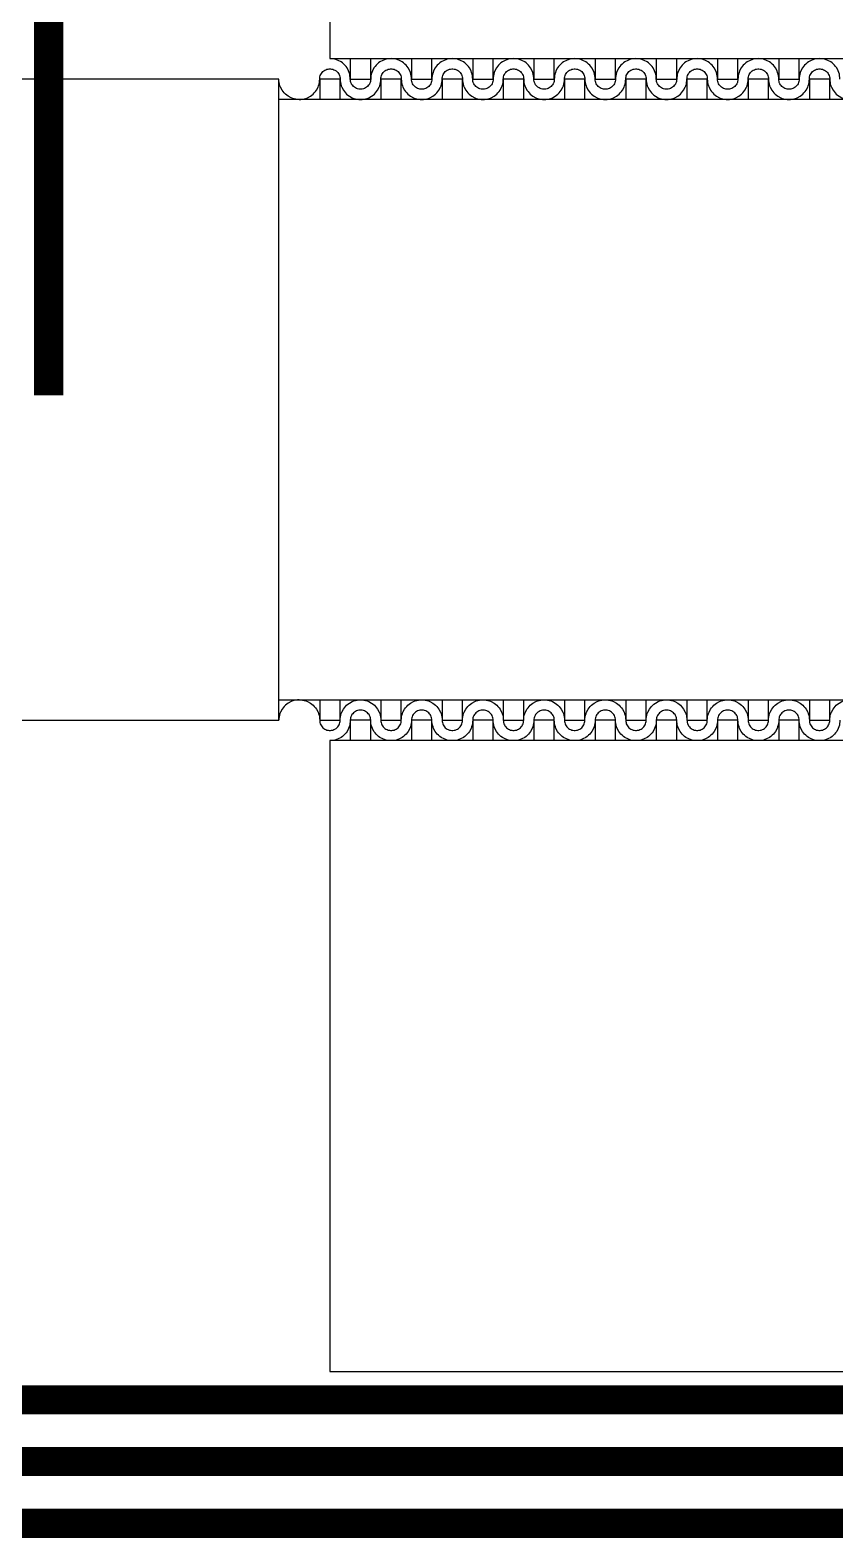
# Model space of a CAD drawing. Extents: x 190.8 to 267.1, y 124 to 174.8.
# Drawn here: x 236.39 to 239.15, y 158.68 to 163.85 of the extents above; entities that cross this region are included whole.
import ezdxf

# ---------------------------------------------------------------- set-up
doc = ezdxf.new("R2010")
doc.units = 0
doc.header["$MEASUREMENT"] = 0

msp = doc.modelspace()

# ---------------------------------------------------------------- linework, layer by layer
at = {"const_width": 0.1}
for points in [[(236.4546, 162.5957), (236.4546, 166.4425), (253.7862, 166.4425), (255.128, 163.4681), (261.3396, 163.4681), (261.9746, 163.1202), (261.9746, 162.0957)], [(233.6656, 161.3901), (233.7656, 161.3901), (233.9333, 161.2224), (233.9333, 160.6849), (235.4625, 159.1489), (253.3377, 159.1489), (255.2747, 161.8957), (256.8946, 161.8957)], [(232.3371, 160.4457), (233.5546, 160.4457), (235.0492, 158.9371), (254.2139, 158.9371), (254.9533, 160.9281), (261.3396, 160.9281), (261.9746, 160.365), (261.9746, 159.3557)], [(233.4898, 159.2957), (233.5898, 159.2957), (234.1919, 158.7252), (254.5836, 158.7252), (255.3123, 160.6931), (258.7996, 160.6931), (259.4495, 159.8504), (259.4495, 159.3557)]]:
    msp.add_lwpolyline(points, dxfattribs=at)
for points in [[(237.4196, 161.4106), (237.4196, 159.2456), (252.4196, 159.2456), (253.8409, 160.6479), (253.8409, 164.5133), (252.4196, 165.9156), (237.4196, 165.9156), (237.4196, 163.7506), (240.1846, 163.7506), (240.1846, 161.4106)], [(235.7446, 161.4806), (237.2446, 161.4806), (237.2446, 163.6806), (235.7446, 163.6806)]]:
    msp.add_lwpolyline(points, close=True)
for points in [[(237.4896, 163.6806), (237.4894, 163.6863), (237.4886, 163.6921), (237.4876, 163.6978), (237.4859, 163.7033), (237.4839, 163.7088), (237.4784, 163.7188), (237.4749, 163.7236), (237.4711, 163.7281), (237.4671, 163.7321), (237.4626, 163.7358), (237.4579, 163.7393), (237.4479, 163.7448), (237.4424, 163.7468), (237.4369, 163.7486), (237.4311, 163.7496), (237.4254, 163.7503), (237.4196, 163.7506)], [(237.4896, 163.7506), (237.4896, 163.6806), (237.5596, 163.6806), (237.5596, 163.7506)], [(237.6296, 163.7506), (237.6239, 163.7503), (237.6181, 163.7496), (237.6124, 163.7486), (237.6069, 163.7468), (237.6014, 163.7448), (237.5914, 163.7393), (237.5866, 163.7358), (237.5821, 163.7321), (237.5781, 163.7281), (237.5744, 163.7236), (237.5709, 163.7188), (237.5654, 163.7088), (237.5634, 163.7033), (237.5616, 163.6978), (237.5606, 163.6921), (237.5599, 163.6863), (237.5596, 163.6806)], [(237.6996, 163.6806), (237.6994, 163.6863), (237.6986, 163.6921), (237.6976, 163.6978), (237.6959, 163.7033), (237.6939, 163.7088), (237.6884, 163.7188), (237.6849, 163.7236), (237.6811, 163.7281), (237.6771, 163.7321), (237.6726, 163.7358), (237.6679, 163.7393), (237.6579, 163.7448), (237.6524, 163.7468), (237.6469, 163.7486), (237.6411, 163.7496), (237.6354, 163.7503), (237.6296, 163.7506)], [(237.6996, 163.7506), (237.6996, 163.6806), (237.7696, 163.6806), (237.7696, 163.7506)], [(237.8396, 163.7506), (237.8339, 163.7503), (237.8281, 163.7496), (237.8224, 163.7486), (237.8169, 163.7468), (237.8114, 163.7448), (237.8014, 163.7393), (237.7966, 163.7358), (237.7921, 163.7321), (237.7881, 163.7281), (237.7844, 163.7236), (237.7809, 163.7188), (237.7754, 163.7088), (237.7734, 163.7033), (237.7716, 163.6978), (237.7706, 163.6921), (237.7699, 163.6863), (237.7696, 163.6806)], [(237.9096, 163.6806), (237.9094, 163.6863), (237.9086, 163.6921), (237.9076, 163.6978), (237.9059, 163.7033), (237.9039, 163.7088), (237.8984, 163.7188), (237.8949, 163.7236), (237.8911, 163.7281), (237.8871, 163.7321), (237.8826, 163.7358), (237.8779, 163.7393), (237.8679, 163.7448), (237.8624, 163.7468), (237.8569, 163.7486), (237.8511, 163.7496), (237.8454, 163.7503), (237.8396, 163.7506)], [(237.9096, 163.7506), (237.9096, 163.6806), (237.9796, 163.6806), (237.9796, 163.7506)], [(238.0496, 163.7506), (238.0439, 163.7503), (238.0381, 163.7496), (238.0324, 163.7486), (238.0269, 163.7468), (238.0214, 163.7448), (238.0114, 163.7393), (238.0066, 163.7358), (238.0021, 163.7321), (237.9981, 163.7281), (237.9944, 163.7236), (237.9909, 163.7188), (237.9854, 163.7088), (237.9834, 163.7033), (237.9816, 163.6978), (237.9806, 163.6921), (237.9799, 163.6863), (237.9796, 163.6806)], [(238.1196, 163.6806), (238.1194, 163.6863), (238.1186, 163.6921), (238.1176, 163.6978), (238.1159, 163.7033), (238.1139, 163.7088), (238.1084, 163.7188), (238.1049, 163.7236), (238.1011, 163.7281), (238.0971, 163.7321), (238.0926, 163.7358), (238.0879, 163.7393), (238.0779, 163.7448), (238.0724, 163.7468), (238.0669, 163.7486), (238.0611, 163.7496), (238.0554, 163.7503), (238.0496, 163.7506)], [(238.1196, 163.7506), (238.1196, 163.6806), (238.1896, 163.6806), (238.1896, 163.7506)], [(238.2596, 163.7506), (238.2539, 163.7503), (238.2481, 163.7496), (238.2424, 163.7486), (238.2369, 163.7468), (238.2314, 163.7448), (238.2214, 163.7393), (238.2166, 163.7358), (238.2121, 163.7321), (238.2081, 163.7281), (238.2044, 163.7236), (238.2009, 163.7188), (238.1954, 163.7088), (238.1934, 163.7033), (238.1916, 163.6978), (238.1906, 163.6921), (238.1899, 163.6863), (238.1896, 163.6806)], [(238.3296, 163.6806), (238.3294, 163.6863), (238.3286, 163.6921), (238.3276, 163.6978), (238.3259, 163.7033), (238.3239, 163.7088), (238.3184, 163.7188), (238.3149, 163.7236), (238.3111, 163.7281), (238.3071, 163.7321), (238.3026, 163.7358), (238.2979, 163.7393), (238.2879, 163.7448), (238.2824, 163.7468), (238.2769, 163.7486), (238.2711, 163.7496), (238.2654, 163.7503), (238.2596, 163.7506)], [(238.3296, 163.7506), (238.3296, 163.6806), (238.3996, 163.6806), (238.3996, 163.7506)], [(238.4696, 163.7506), (238.4639, 163.7503), (238.4581, 163.7496), (238.4524, 163.7486), (238.4469, 163.7468), (238.4414, 163.7448), (238.4314, 163.7393), (238.4266, 163.7358), (238.4221, 163.7321), (238.4181, 163.7281), (238.4144, 163.7236), (238.4109, 163.7188), (238.4054, 163.7088), (238.4034, 163.7033), (238.4016, 163.6978), (238.4006, 163.6921), (238.3999, 163.6863), (238.3996, 163.6806)], [(238.5396, 163.6806), (238.5394, 163.6863), (238.5386, 163.6921), (238.5376, 163.6978), (238.5359, 163.7033), (238.5339, 163.7088), (238.5284, 163.7188), (238.5249, 163.7236), (238.5211, 163.7281), (238.5171, 163.7321), (238.5126, 163.7358), (238.5079, 163.7393), (238.4979, 163.7448), (238.4924, 163.7468), (238.4869, 163.7486), (238.4811, 163.7496), (238.4754, 163.7503), (238.4696, 163.7506)], [(238.5396, 163.7506), (238.5396, 163.6806), (238.6096, 163.6806), (238.6096, 163.7506)], [(238.6796, 163.7506), (238.6739, 163.7503), (238.6681, 163.7496), (238.6624, 163.7486), (238.6569, 163.7468), (238.6514, 163.7448), (238.6414, 163.7393), (238.6366, 163.7358), (238.6321, 163.7321), (238.6281, 163.7281), (238.6244, 163.7236), (238.6209, 163.7188), (238.6154, 163.7088), (238.6134, 163.7033), (238.6116, 163.6978), (238.6106, 163.6921), (238.6099, 163.6863), (238.6096, 163.6806)], [(238.7496, 163.6806), (238.7494, 163.6863), (238.7486, 163.6921), (238.7476, 163.6978), (238.7459, 163.7033), (238.7439, 163.7088), (238.7384, 163.7188), (238.7349, 163.7236), (238.7311, 163.7281), (238.7271, 163.7321), (238.7226, 163.7358), (238.7179, 163.7393), (238.7079, 163.7448), (238.7024, 163.7468), (238.6969, 163.7486), (238.6911, 163.7496), (238.6854, 163.7503), (238.6796, 163.7506)], [(238.7496, 163.7506), (238.7496, 163.6806), (238.8196, 163.6806), (238.8196, 163.7506)], [(238.8896, 163.7506), (238.8839, 163.7503), (238.8781, 163.7496), (238.8724, 163.7486), (238.8669, 163.7468), (238.8614, 163.7448), (238.8514, 163.7393), (238.8466, 163.7358), (238.8421, 163.7321), (238.8381, 163.7281), (238.8344, 163.7236), (238.8309, 163.7188), (238.8254, 163.7088), (238.8234, 163.7033), (238.8216, 163.6978), (238.8206, 163.6921), (238.8199, 163.6863), (238.8196, 163.6806)], [(238.9596, 163.6806), (238.9594, 163.6863), (238.9586, 163.6921), (238.9576, 163.6978), (238.9559, 163.7033), (238.9539, 163.7088), (238.9484, 163.7188), (238.9449, 163.7236), (238.9411, 163.7281), (238.9371, 163.7321), (238.9326, 163.7358), (238.9279, 163.7393), (238.9179, 163.7448), (238.9124, 163.7468), (238.9069, 163.7486), (238.9011, 163.7496), (238.8954, 163.7503), (238.8896, 163.7506)], [(238.9596, 163.7506), (238.9596, 163.6806), (239.0296, 163.6806), (239.0296, 163.7506)], [(239.0996, 163.7506), (239.0939, 163.7503), (239.0881, 163.7496), (239.0824, 163.7486), (239.0769, 163.7468), (239.0714, 163.7448), (239.0614, 163.7393), (239.0566, 163.7358), (239.0521, 163.7321), (239.0481, 163.7281), (239.0444, 163.7236), (239.0409, 163.7188), (239.0354, 163.7088), (239.0334, 163.7033), (239.0316, 163.6978), (239.0306, 163.6921), (239.0299, 163.6863), (239.0296, 163.6806)], [(239.1696, 163.6806), (239.1694, 163.6863), (239.1686, 163.6921), (239.1676, 163.6978), (239.1659, 163.7033), (239.1639, 163.7088), (239.1584, 163.7188), (239.1549, 163.7236), (239.1511, 163.7281), (239.1471, 163.7321), (239.1426, 163.7358), (239.1379, 163.7393), (239.1279, 163.7448), (239.1224, 163.7468), (239.1169, 163.7486), (239.1111, 163.7496), (239.1054, 163.7503), (239.0996, 163.7506)], [(237.3146, 163.6106), (237.3089, 163.6108), (237.3031, 163.6116), (237.2974, 163.6126), (237.2919, 163.6143), (237.2864, 163.6163), (237.2764, 163.6218), (237.2716, 163.6253), (237.2671, 163.6291), (237.2631, 163.6331), (237.2594, 163.6376), (237.2559, 163.6423), (237.2504, 163.6523), (237.2484, 163.6578), (237.2466, 163.6633), (237.2456, 163.6691), (237.2449, 163.6748), (237.2446, 163.6806)], [(237.3146, 163.6106), (237.3204, 163.6108), (237.3261, 163.6116), (237.3319, 163.6126), (237.3374, 163.6143), (237.3429, 163.6163), (237.3529, 163.6218), (237.3576, 163.6253), (237.3621, 163.6291), (237.3661, 163.6331), (237.3699, 163.6376), (237.3734, 163.6423), (237.3789, 163.6523), (237.3809, 163.6578), (237.3826, 163.6633), (237.3836, 163.6691), (237.3844, 163.6748), (237.3846, 163.6806)], [(237.3846, 163.6806), (237.3849, 163.6846), (237.3856, 163.6886), (237.3866, 163.6926), (237.3884, 163.6963), (237.3904, 163.6998), (237.3929, 163.7031), (237.3956, 163.7061), (237.3986, 163.7086), (237.4021, 163.7108), (237.4059, 163.7128), (237.4096, 163.7141), (237.4136, 163.7151), (237.4176, 163.7156), (237.4216, 163.7156), (237.4256, 163.7151), (237.4296, 163.7141), (237.4336, 163.7128), (237.4371, 163.7108), (237.4406, 163.7086), (237.4436, 163.7061), (237.4464, 163.7031), (237.4489, 163.6998), (237.4509, 163.6963), (237.4526, 163.6926), (237.4536, 163.6886), (237.4544, 163.6846), (237.4546, 163.6806)], [(237.4546, 163.6106), (237.4546, 163.6806), (237.3846, 163.6806), (237.3846, 163.6106)], [(237.4546, 163.6806), (237.4549, 163.6748), (237.4556, 163.6691), (237.4566, 163.6633), (237.4584, 163.6578), (237.4604, 163.6523), (237.4659, 163.6423), (237.4694, 163.6376), (237.4731, 163.6331), (237.4771, 163.6291), (237.4816, 163.6253), (237.4864, 163.6218), (237.4964, 163.6163), (237.5019, 163.6143), (237.5074, 163.6126), (237.5131, 163.6116), (237.5189, 163.6108), (237.5246, 163.6106)], [(237.5596, 163.6806), (237.5594, 163.6766), (237.5586, 163.6726), (237.5576, 163.6686), (237.5559, 163.6648), (237.5539, 163.6613), (237.5514, 163.6581), (237.5486, 163.6551), (237.5456, 163.6526), (237.5421, 163.6503), (237.5384, 163.6483), (237.5346, 163.6471), (237.5306, 163.6461), (237.5266, 163.6456), (237.5226, 163.6456), (237.5186, 163.6461), (237.5146, 163.6471), (237.5106, 163.6483), (237.5071, 163.6503), (237.5036, 163.6526), (237.5006, 163.6551), (237.4979, 163.6581), (237.4954, 163.6613), (237.4934, 163.6648), (237.4916, 163.6686), (237.4906, 163.6726), (237.4899, 163.6766), (237.4896, 163.6806)], [(237.5246, 163.6106), (237.5304, 163.6108), (237.5361, 163.6116), (237.5419, 163.6126), (237.5474, 163.6143), (237.5529, 163.6163), (237.5629, 163.6218), (237.5676, 163.6253), (237.5721, 163.6291), (237.5761, 163.6331), (237.5799, 163.6376), (237.5834, 163.6423), (237.5889, 163.6523), (237.5909, 163.6578), (237.5926, 163.6633), (237.5936, 163.6691), (237.5944, 163.6748), (237.5946, 163.6806)], [(237.5946, 163.6806), (237.5949, 163.6846), (237.5956, 163.6886), (237.5966, 163.6926), (237.5984, 163.6963), (237.6004, 163.6998), (237.6029, 163.7031), (237.6056, 163.7061), (237.6086, 163.7086), (237.6121, 163.7108), (237.6159, 163.7128), (237.6196, 163.7141), (237.6236, 163.7151), (237.6276, 163.7156), (237.6316, 163.7156), (237.6356, 163.7151), (237.6396, 163.7141), (237.6436, 163.7128), (237.6471, 163.7108), (237.6506, 163.7086), (237.6536, 163.7061), (237.6564, 163.7031), (237.6589, 163.6998), (237.6609, 163.6963), (237.6626, 163.6926), (237.6636, 163.6886), (237.6644, 163.6846), (237.6646, 163.6806)], [(237.6646, 163.6106), (237.6646, 163.6806), (237.5946, 163.6806), (237.5946, 163.6106)], [(237.6646, 163.6806), (237.6649, 163.6748), (237.6656, 163.6691), (237.6666, 163.6633), (237.6684, 163.6578), (237.6704, 163.6523), (237.6759, 163.6423), (237.6794, 163.6376), (237.6831, 163.6331), (237.6871, 163.6291), (237.6916, 163.6253), (237.6964, 163.6218), (237.7064, 163.6163), (237.7119, 163.6143), (237.7174, 163.6126), (237.7231, 163.6116), (237.7289, 163.6108), (237.7346, 163.6106)], [(237.7696, 163.6806), (237.7694, 163.6766), (237.7686, 163.6726), (237.7676, 163.6686), (237.7659, 163.6648), (237.7639, 163.6613), (237.7614, 163.6581), (237.7586, 163.6551), (237.7556, 163.6526), (237.7521, 163.6503), (237.7484, 163.6483), (237.7446, 163.6471), (237.7406, 163.6461), (237.7366, 163.6456), (237.7326, 163.6456), (237.7286, 163.6461), (237.7246, 163.6471), (237.7206, 163.6483), (237.7171, 163.6503), (237.7136, 163.6526), (237.7106, 163.6551), (237.7079, 163.6581), (237.7054, 163.6613), (237.7034, 163.6648), (237.7016, 163.6686), (237.7006, 163.6726), (237.6999, 163.6766), (237.6996, 163.6806)], [(237.7346, 163.6106), (237.7404, 163.6108), (237.7461, 163.6116), (237.7519, 163.6126), (237.7574, 163.6143), (237.7629, 163.6163), (237.7729, 163.6218), (237.7776, 163.6253), (237.7821, 163.6291), (237.7861, 163.6331), (237.7899, 163.6376), (237.7934, 163.6423), (237.7989, 163.6523), (237.8009, 163.6578), (237.8026, 163.6633), (237.8036, 163.6691), (237.8044, 163.6748), (237.8046, 163.6806)], [(237.8046, 163.6806), (237.8049, 163.6846), (237.8056, 163.6886), (237.8066, 163.6926), (237.8084, 163.6963), (237.8104, 163.6998), (237.8129, 163.7031), (237.8156, 163.7061), (237.8186, 163.7086), (237.8221, 163.7108), (237.8259, 163.7128), (237.8296, 163.7141), (237.8336, 163.7151), (237.8376, 163.7156), (237.8416, 163.7156), (237.8456, 163.7151), (237.8496, 163.7141), (237.8536, 163.7128), (237.8571, 163.7108), (237.8606, 163.7086), (237.8636, 163.7061), (237.8664, 163.7031), (237.8689, 163.6998), (237.8709, 163.6963), (237.8726, 163.6926), (237.8736, 163.6886), (237.8744, 163.6846), (237.8746, 163.6806)], [(237.8746, 163.6106), (237.8746, 163.6806), (237.8046, 163.6806), (237.8046, 163.6106)], [(237.8746, 163.6806), (237.8749, 163.6748), (237.8756, 163.6691), (237.8766, 163.6633), (237.8784, 163.6578), (237.8804, 163.6523), (237.8859, 163.6423), (237.8894, 163.6376), (237.8931, 163.6331), (237.8971, 163.6291), (237.9016, 163.6253), (237.9064, 163.6218), (237.9164, 163.6163), (237.9219, 163.6143), (237.9274, 163.6126), (237.9331, 163.6116), (237.9389, 163.6108), (237.9446, 163.6106)], [(237.9796, 163.6806), (237.9794, 163.6766), (237.9786, 163.6726), (237.9776, 163.6686), (237.9759, 163.6648), (237.9739, 163.6613), (237.9714, 163.6581), (237.9686, 163.6551), (237.9656, 163.6526), (237.9621, 163.6503), (237.9584, 163.6483), (237.9546, 163.6471), (237.9506, 163.6461), (237.9466, 163.6456), (237.9426, 163.6456), (237.9386, 163.6461), (237.9346, 163.6471), (237.9306, 163.6483), (237.9271, 163.6503), (237.9236, 163.6526), (237.9206, 163.6551), (237.9179, 163.6581), (237.9154, 163.6613), (237.9134, 163.6648), (237.9116, 163.6686), (237.9106, 163.6726), (237.9099, 163.6766), (237.9096, 163.6806)], [(237.9446, 163.6106), (237.9504, 163.6108), (237.9561, 163.6116), (237.9619, 163.6126), (237.9674, 163.6143), (237.9729, 163.6163), (237.9829, 163.6218), (237.9876, 163.6253), (237.9921, 163.6291), (237.9961, 163.6331), (237.9999, 163.6376), (238.0034, 163.6423), (238.0089, 163.6523), (238.0109, 163.6578), (238.0126, 163.6633), (238.0136, 163.6691), (238.0144, 163.6748), (238.0146, 163.6806)], [(238.0146, 163.6806), (238.0149, 163.6846), (238.0156, 163.6886), (238.0166, 163.6926), (238.0184, 163.6963), (238.0204, 163.6998), (238.0229, 163.7031), (238.0256, 163.7061), (238.0286, 163.7086), (238.0321, 163.7108), (238.0359, 163.7128), (238.0396, 163.7141), (238.0436, 163.7151), (238.0476, 163.7156), (238.0516, 163.7156), (238.0556, 163.7151), (238.0596, 163.7141), (238.0636, 163.7128), (238.0671, 163.7108), (238.0706, 163.7086), (238.0736, 163.7061), (238.0764, 163.7031), (238.0789, 163.6998), (238.0809, 163.6963), (238.0826, 163.6926), (238.0836, 163.6886), (238.0844, 163.6846), (238.0846, 163.6806)], [(238.0846, 163.6106), (238.0846, 163.6806), (238.0146, 163.6806), (238.0146, 163.6106)], [(238.0846, 163.6806), (238.0849, 163.6748), (238.0856, 163.6691), (238.0866, 163.6633), (238.0884, 163.6578), (238.0904, 163.6523), (238.0959, 163.6423), (238.0994, 163.6376), (238.1031, 163.6331), (238.1071, 163.6291), (238.1116, 163.6253), (238.1164, 163.6218), (238.1264, 163.6163), (238.1319, 163.6143), (238.1374, 163.6126), (238.1431, 163.6116), (238.1489, 163.6108), (238.1546, 163.6106)], [(238.1896, 163.6806), (238.1894, 163.6766), (238.1886, 163.6726), (238.1876, 163.6686), (238.1859, 163.6648), (238.1839, 163.6613), (238.1814, 163.6581), (238.1786, 163.6551), (238.1756, 163.6526), (238.1721, 163.6503), (238.1684, 163.6483), (238.1646, 163.6471), (238.1606, 163.6461), (238.1566, 163.6456), (238.1526, 163.6456), (238.1486, 163.6461), (238.1446, 163.6471), (238.1406, 163.6483), (238.1371, 163.6503), (238.1336, 163.6526), (238.1306, 163.6551), (238.1279, 163.6581), (238.1254, 163.6613), (238.1234, 163.6648), (238.1216, 163.6686), (238.1206, 163.6726), (238.1199, 163.6766), (238.1196, 163.6806)], [(238.1546, 163.6106), (238.1604, 163.6108), (238.1661, 163.6116), (238.1719, 163.6126), (238.1774, 163.6143), (238.1829, 163.6163), (238.1929, 163.6218), (238.1976, 163.6253), (238.2021, 163.6291), (238.2061, 163.6331), (238.2099, 163.6376), (238.2134, 163.6423), (238.2189, 163.6523), (238.2209, 163.6578), (238.2226, 163.6633), (238.2236, 163.6691), (238.2244, 163.6748), (238.2246, 163.6806)], [(238.2246, 163.6806), (238.2249, 163.6846), (238.2256, 163.6886), (238.2266, 163.6926), (238.2284, 163.6963), (238.2304, 163.6998), (238.2329, 163.7031), (238.2356, 163.7061), (238.2386, 163.7086), (238.2421, 163.7108), (238.2459, 163.7128), (238.2496, 163.7141), (238.2536, 163.7151), (238.2576, 163.7156), (238.2616, 163.7156), (238.2656, 163.7151), (238.2696, 163.7141), (238.2736, 163.7128), (238.2771, 163.7108), (238.2806, 163.7086), (238.2836, 163.7061), (238.2864, 163.7031), (238.2889, 163.6998), (238.2909, 163.6963), (238.2926, 163.6926), (238.2936, 163.6886), (238.2944, 163.6846), (238.2946, 163.6806)], [(238.2946, 163.6106), (238.2946, 163.6806), (238.2246, 163.6806), (238.2246, 163.6106)], [(238.2946, 163.6806), (238.2949, 163.6748), (238.2956, 163.6691), (238.2966, 163.6633), (238.2984, 163.6578), (238.3004, 163.6523), (238.3059, 163.6423), (238.3094, 163.6376), (238.3131, 163.6331), (238.3171, 163.6291), (238.3216, 163.6253), (238.3264, 163.6218), (238.3364, 163.6163), (238.3419, 163.6143), (238.3474, 163.6126), (238.3531, 163.6116), (238.3589, 163.6108), (238.3646, 163.6106)], [(238.3996, 163.6806), (238.3994, 163.6766), (238.3986, 163.6726), (238.3976, 163.6686), (238.3959, 163.6648), (238.3939, 163.6613), (238.3914, 163.6581), (238.3886, 163.6551), (238.3856, 163.6526), (238.3821, 163.6503), (238.3784, 163.6483), (238.3746, 163.6471), (238.3706, 163.6461), (238.3666, 163.6456), (238.3626, 163.6456), (238.3586, 163.6461), (238.3546, 163.6471), (238.3506, 163.6483), (238.3471, 163.6503), (238.3436, 163.6526), (238.3406, 163.6551), (238.3379, 163.6581), (238.3354, 163.6613), (238.3334, 163.6648), (238.3316, 163.6686), (238.3306, 163.6726), (238.3299, 163.6766), (238.3296, 163.6806)], [(238.3646, 163.6106), (238.3704, 163.6108), (238.3761, 163.6116), (238.3819, 163.6126), (238.3874, 163.6143), (238.3929, 163.6163), (238.4029, 163.6218), (238.4076, 163.6253), (238.4121, 163.6291), (238.4161, 163.6331), (238.4199, 163.6376), (238.4234, 163.6423), (238.4289, 163.6523), (238.4309, 163.6578), (238.4326, 163.6633), (238.4336, 163.6691), (238.4344, 163.6748), (238.4346, 163.6806)], [(238.4346, 163.6806), (238.4349, 163.6846), (238.4356, 163.6886), (238.4366, 163.6926), (238.4384, 163.6963), (238.4404, 163.6998), (238.4429, 163.7031), (238.4456, 163.7061), (238.4486, 163.7086), (238.4521, 163.7108), (238.4559, 163.7128), (238.4596, 163.7141), (238.4636, 163.7151), (238.4676, 163.7156), (238.4716, 163.7156), (238.4756, 163.7151), (238.4796, 163.7141), (238.4836, 163.7128), (238.4871, 163.7108), (238.4906, 163.7086), (238.4936, 163.7061), (238.4964, 163.7031), (238.4989, 163.6998), (238.5009, 163.6963), (238.5026, 163.6926), (238.5036, 163.6886), (238.5044, 163.6846), (238.5046, 163.6806)], [(238.5046, 163.6106), (238.5046, 163.6806), (238.4346, 163.6806), (238.4346, 163.6106)], [(238.5046, 163.6806), (238.5049, 163.6748), (238.5056, 163.6691), (238.5066, 163.6633), (238.5084, 163.6578), (238.5104, 163.6523), (238.5159, 163.6423), (238.5194, 163.6376), (238.5231, 163.6331), (238.5271, 163.6291), (238.5316, 163.6253), (238.5364, 163.6218), (238.5464, 163.6163), (238.5519, 163.6143), (238.5574, 163.6126), (238.5631, 163.6116), (238.5689, 163.6108), (238.5746, 163.6106)], [(238.6096, 163.6806), (238.6094, 163.6766), (238.6086, 163.6726), (238.6076, 163.6686), (238.6059, 163.6648), (238.6039, 163.6613), (238.6014, 163.6581), (238.5986, 163.6551), (238.5956, 163.6526), (238.5921, 163.6503), (238.5884, 163.6483), (238.5846, 163.6471), (238.5806, 163.6461), (238.5766, 163.6456), (238.5726, 163.6456), (238.5686, 163.6461), (238.5646, 163.6471), (238.5606, 163.6483), (238.5571, 163.6503), (238.5536, 163.6526), (238.5506, 163.6551), (238.5479, 163.6581), (238.5454, 163.6613), (238.5434, 163.6648), (238.5416, 163.6686), (238.5406, 163.6726), (238.5399, 163.6766), (238.5396, 163.6806)], [(238.5746, 163.6106), (238.5804, 163.6108), (238.5861, 163.6116), (238.5919, 163.6126), (238.5974, 163.6143), (238.6029, 163.6163), (238.6129, 163.6218), (238.6176, 163.6253), (238.6221, 163.6291), (238.6261, 163.6331), (238.6299, 163.6376), (238.6334, 163.6423), (238.6389, 163.6523), (238.6409, 163.6578), (238.6426, 163.6633), (238.6436, 163.6691), (238.6444, 163.6748), (238.6446, 163.6806)], [(238.6446, 163.6806), (238.6449, 163.6846), (238.6456, 163.6886), (238.6466, 163.6926), (238.6484, 163.6963), (238.6504, 163.6998), (238.6529, 163.7031), (238.6556, 163.7061), (238.6586, 163.7086), (238.6621, 163.7108), (238.6659, 163.7128), (238.6696, 163.7141), (238.6736, 163.7151), (238.6776, 163.7156), (238.6816, 163.7156), (238.6856, 163.7151), (238.6896, 163.7141), (238.6936, 163.7128), (238.6971, 163.7108), (238.7006, 163.7086), (238.7036, 163.7061), (238.7064, 163.7031), (238.7089, 163.6998), (238.7109, 163.6963), (238.7126, 163.6926), (238.7136, 163.6886), (238.7144, 163.6846), (238.7146, 163.6806)], [(238.7146, 163.6106), (238.7146, 163.6806), (238.6446, 163.6806), (238.6446, 163.6106)], [(238.7146, 163.6806), (238.7149, 163.6748), (238.7156, 163.6691), (238.7166, 163.6633), (238.7184, 163.6578), (238.7204, 163.6523), (238.7259, 163.6423), (238.7294, 163.6376), (238.7331, 163.6331), (238.7371, 163.6291), (238.7416, 163.6253), (238.7464, 163.6218), (238.7564, 163.6163), (238.7619, 163.6143), (238.7674, 163.6126), (238.7731, 163.6116), (238.7789, 163.6108), (238.7846, 163.6106)], [(238.8196, 163.6806), (238.8194, 163.6766), (238.8186, 163.6726), (238.8176, 163.6686), (238.8159, 163.6648), (238.8139, 163.6613), (238.8114, 163.6581), (238.8086, 163.6551), (238.8056, 163.6526), (238.8021, 163.6503), (238.7984, 163.6483), (238.7946, 163.6471), (238.7906, 163.6461), (238.7866, 163.6456), (238.7826, 163.6456), (238.7786, 163.6461), (238.7746, 163.6471), (238.7706, 163.6483), (238.7671, 163.6503), (238.7636, 163.6526), (238.7606, 163.6551), (238.7579, 163.6581), (238.7554, 163.6613), (238.7534, 163.6648), (238.7516, 163.6686), (238.7506, 163.6726), (238.7499, 163.6766), (238.7496, 163.6806)], [(238.7846, 163.6106), (238.7904, 163.6108), (238.7961, 163.6116), (238.8019, 163.6126), (238.8074, 163.6143), (238.8129, 163.6163), (238.8229, 163.6218), (238.8276, 163.6253), (238.8321, 163.6291), (238.8361, 163.6331), (238.8399, 163.6376), (238.8434, 163.6423), (238.8489, 163.6523), (238.8509, 163.6578), (238.8526, 163.6633), (238.8536, 163.6691), (238.8544, 163.6748), (238.8546, 163.6806)], [(238.8546, 163.6806), (238.8549, 163.6846), (238.8556, 163.6886), (238.8566, 163.6926), (238.8584, 163.6963), (238.8604, 163.6998), (238.8629, 163.7031), (238.8656, 163.7061), (238.8686, 163.7086), (238.8721, 163.7108), (238.8759, 163.7128), (238.8796, 163.7141), (238.8836, 163.7151), (238.8876, 163.7156), (238.8916, 163.7156), (238.8956, 163.7151), (238.8996, 163.7141), (238.9036, 163.7128), (238.9071, 163.7108), (238.9106, 163.7086), (238.9136, 163.7061), (238.9164, 163.7031), (238.9189, 163.6998), (238.9209, 163.6963), (238.9226, 163.6926), (238.9236, 163.6886), (238.9244, 163.6846), (238.9246, 163.6806)], [(238.9246, 163.6106), (238.9246, 163.6806), (238.8546, 163.6806), (238.8546, 163.6106)], [(238.9246, 163.6806), (238.9249, 163.6748), (238.9256, 163.6691), (238.9266, 163.6633), (238.9284, 163.6578), (238.9304, 163.6523), (238.9359, 163.6423), (238.9394, 163.6376), (238.9431, 163.6331), (238.9471, 163.6291), (238.9516, 163.6253), (238.9564, 163.6218), (238.9664, 163.6163), (238.9719, 163.6143), (238.9774, 163.6126), (238.9831, 163.6116), (238.9889, 163.6108), (238.9946, 163.6106)], [(239.0296, 163.6806), (239.0294, 163.6766), (239.0286, 163.6726), (239.0276, 163.6686), (239.0259, 163.6648), (239.0239, 163.6613), (239.0214, 163.6581), (239.0186, 163.6551), (239.0156, 163.6526), (239.0121, 163.6503), (239.0084, 163.6483), (239.0046, 163.6471), (239.0006, 163.6461), (238.9966, 163.6456), (238.9926, 163.6456), (238.9886, 163.6461), (238.9846, 163.6471), (238.9806, 163.6483), (238.9771, 163.6503), (238.9736, 163.6526), (238.9706, 163.6551), (238.9679, 163.6581), (238.9654, 163.6613), (238.9634, 163.6648), (238.9616, 163.6686), (238.9606, 163.6726), (238.9599, 163.6766), (238.9596, 163.6806)], [(238.9946, 163.6106), (239.0004, 163.6108), (239.0061, 163.6116), (239.0119, 163.6126), (239.0174, 163.6143), (239.0229, 163.6163), (239.0329, 163.6218), (239.0376, 163.6253), (239.0421, 163.6291), (239.0461, 163.6331), (239.0499, 163.6376), (239.0534, 163.6423), (239.0589, 163.6523), (239.0609, 163.6578), (239.0626, 163.6633), (239.0636, 163.6691), (239.0644, 163.6748), (239.0646, 163.6806)], [(239.0646, 163.6806), (239.0649, 163.6846), (239.0656, 163.6886), (239.0666, 163.6926), (239.0684, 163.6963), (239.0704, 163.6998), (239.0729, 163.7031), (239.0756, 163.7061), (239.0786, 163.7086), (239.0821, 163.7108), (239.0859, 163.7128), (239.0896, 163.7141), (239.0936, 163.7151), (239.0976, 163.7156), (239.1016, 163.7156), (239.1056, 163.7151), (239.1096, 163.7141), (239.1136, 163.7128), (239.1171, 163.7108), (239.1206, 163.7086), (239.1236, 163.7061), (239.1264, 163.7031), (239.1289, 163.6998), (239.1309, 163.6963), (239.1326, 163.6926), (239.1336, 163.6886), (239.1344, 163.6846), (239.1346, 163.6806)], [(239.1346, 163.6106), (239.1346, 163.6806), (239.0646, 163.6806), (239.0646, 163.6106)], [(239.1346, 163.6806), (239.1349, 163.6748), (239.1356, 163.6691), (239.1366, 163.6633), (239.1384, 163.6578), (239.1404, 163.6523), (239.1459, 163.6423), (239.1494, 163.6376), (239.1531, 163.6331), (239.1571, 163.6291), (239.1616, 163.6253), (239.1664, 163.6218), (239.1764, 163.6163), (239.1819, 163.6143), (239.1874, 163.6126), (239.1931, 163.6116), (239.1989, 163.6108), (239.2046, 163.6106)], [(237.2446, 161.5506), (240.0446, 161.5506), (240.0446, 163.6106), (237.2446, 163.6106)], [(237.3146, 161.5506), (237.3089, 161.5503), (237.3031, 161.5496), (237.2974, 161.5486), (237.2919, 161.5468), (237.2864, 161.5448), (237.2764, 161.5393), (237.2716, 161.5358), (237.2671, 161.5321), (237.2631, 161.5281), (237.2594, 161.5236), (237.2559, 161.5188), (237.2504, 161.5088), (237.2484, 161.5033), (237.2466, 161.4978), (237.2456, 161.4921), (237.2449, 161.4863), (237.2446, 161.4806)], [(237.3146, 161.5506), (237.3204, 161.5503), (237.3261, 161.5496), (237.3319, 161.5486), (237.3374, 161.5468), (237.3429, 161.5448), (237.3529, 161.5393), (237.3576, 161.5358), (237.3621, 161.5321), (237.3661, 161.5281), (237.3699, 161.5236), (237.3734, 161.5188), (237.3789, 161.5088), (237.3809, 161.5033), (237.3826, 161.4978), (237.3836, 161.4921), (237.3844, 161.4863), (237.3846, 161.4806)], [(237.3846, 161.5506), (237.3846, 161.4806), (237.4546, 161.4806), (237.4546, 161.5506)], [(237.4546, 161.4806), (237.4549, 161.4863), (237.4556, 161.4921), (237.4566, 161.4978), (237.4584, 161.5033), (237.4604, 161.5088), (237.4659, 161.5188), (237.4694, 161.5236), (237.4731, 161.5281), (237.4771, 161.5321), (237.4816, 161.5358), (237.4864, 161.5393), (237.4964, 161.5448), (237.5019, 161.5468), (237.5074, 161.5486), (237.5131, 161.5496), (237.5189, 161.5503), (237.5246, 161.5506)], [(237.5596, 161.4806), (237.5594, 161.4846), (237.5586, 161.4886), (237.5576, 161.4926), (237.5559, 161.4963), (237.5539, 161.4998), (237.5514, 161.5031), (237.5486, 161.5061), (237.5456, 161.5086), (237.5421, 161.5108), (237.5384, 161.5128), (237.5346, 161.5141), (237.5306, 161.5151), (237.5266, 161.5156), (237.5226, 161.5156), (237.5186, 161.5151), (237.5146, 161.5141), (237.5106, 161.5128), (237.5071, 161.5108), (237.5036, 161.5086), (237.5006, 161.5061), (237.4979, 161.5031), (237.4954, 161.4998), (237.4934, 161.4963), (237.4916, 161.4926), (237.4906, 161.4886), (237.4899, 161.4846), (237.4896, 161.4806)], [(237.5246, 161.5506), (237.5304, 161.5503), (237.5361, 161.5496), (237.5419, 161.5486), (237.5474, 161.5468), (237.5529, 161.5448), (237.5629, 161.5393), (237.5676, 161.5358), (237.5721, 161.5321), (237.5761, 161.5281), (237.5799, 161.5236), (237.5834, 161.5188), (237.5889, 161.5088), (237.5909, 161.5033), (237.5926, 161.4978), (237.5936, 161.4921), (237.5944, 161.4863), (237.5946, 161.4806)], [(237.5946, 161.5506), (237.5946, 161.4806), (237.6646, 161.4806), (237.6646, 161.5506)], [(237.6646, 161.4806), (237.6649, 161.4863), (237.6656, 161.4921), (237.6666, 161.4978), (237.6684, 161.5033), (237.6704, 161.5088), (237.6759, 161.5188), (237.6794, 161.5236), (237.6831, 161.5281), (237.6871, 161.5321), (237.6916, 161.5358), (237.6964, 161.5393), (237.7064, 161.5448), (237.7119, 161.5468), (237.7174, 161.5486), (237.7231, 161.5496), (237.7289, 161.5503), (237.7346, 161.5506)], [(237.7696, 161.4806), (237.7694, 161.4846), (237.7686, 161.4886), (237.7676, 161.4926), (237.7659, 161.4963), (237.7639, 161.4998), (237.7614, 161.5031), (237.7586, 161.5061), (237.7556, 161.5086), (237.7521, 161.5108), (237.7484, 161.5128), (237.7446, 161.5141), (237.7406, 161.5151), (237.7366, 161.5156), (237.7326, 161.5156), (237.7286, 161.5151), (237.7246, 161.5141), (237.7206, 161.5128), (237.7171, 161.5108), (237.7136, 161.5086), (237.7106, 161.5061), (237.7079, 161.5031), (237.7054, 161.4998), (237.7034, 161.4963), (237.7016, 161.4926), (237.7006, 161.4886), (237.6999, 161.4846), (237.6996, 161.4806)], [(237.7346, 161.5506), (237.7404, 161.5503), (237.7461, 161.5496), (237.7519, 161.5486), (237.7574, 161.5468), (237.7629, 161.5448), (237.7729, 161.5393), (237.7776, 161.5358), (237.7821, 161.5321), (237.7861, 161.5281), (237.7899, 161.5236), (237.7934, 161.5188), (237.7989, 161.5088), (237.8009, 161.5033), (237.8026, 161.4978), (237.8036, 161.4921), (237.8044, 161.4863), (237.8046, 161.4806)], [(237.8046, 161.5506), (237.8046, 161.4806), (237.8746, 161.4806), (237.8746, 161.5506)], [(237.8746, 161.4806), (237.8749, 161.4863), (237.8756, 161.4921), (237.8766, 161.4978), (237.8784, 161.5033), (237.8804, 161.5088), (237.8859, 161.5188), (237.8894, 161.5236), (237.8931, 161.5281), (237.8971, 161.5321), (237.9016, 161.5358), (237.9064, 161.5393), (237.9164, 161.5448), (237.9219, 161.5468), (237.9274, 161.5486), (237.9331, 161.5496), (237.9389, 161.5503), (237.9446, 161.5506)], [(237.9796, 161.4806), (237.9794, 161.4846), (237.9786, 161.4886), (237.9776, 161.4926), (237.9759, 161.4963), (237.9739, 161.4998), (237.9714, 161.5031), (237.9686, 161.5061), (237.9656, 161.5086), (237.9621, 161.5108), (237.9584, 161.5128), (237.9546, 161.5141), (237.9506, 161.5151), (237.9466, 161.5156), (237.9426, 161.5156), (237.9386, 161.5151), (237.9346, 161.5141), (237.9306, 161.5128), (237.9271, 161.5108), (237.9236, 161.5086), (237.9206, 161.5061), (237.9179, 161.5031), (237.9154, 161.4998), (237.9134, 161.4963), (237.9116, 161.4926), (237.9106, 161.4886), (237.9099, 161.4846), (237.9096, 161.4806)], [(237.9446, 161.5506), (237.9504, 161.5503), (237.9561, 161.5496), (237.9619, 161.5486), (237.9674, 161.5468), (237.9729, 161.5448), (237.9829, 161.5393), (237.9876, 161.5358), (237.9921, 161.5321), (237.9961, 161.5281), (237.9999, 161.5236), (238.0034, 161.5188), (238.0089, 161.5088), (238.0109, 161.5033), (238.0126, 161.4978), (238.0136, 161.4921), (238.0144, 161.4863), (238.0146, 161.4806)], [(238.0146, 161.5506), (238.0146, 161.4806), (238.0846, 161.4806), (238.0846, 161.5506)], [(238.0846, 161.4806), (238.0849, 161.4863), (238.0856, 161.4921), (238.0866, 161.4978), (238.0884, 161.5033), (238.0904, 161.5088), (238.0959, 161.5188), (238.0994, 161.5236), (238.1031, 161.5281), (238.1071, 161.5321), (238.1116, 161.5358), (238.1164, 161.5393), (238.1264, 161.5448), (238.1319, 161.5468), (238.1374, 161.5486), (238.1431, 161.5496), (238.1489, 161.5503), (238.1546, 161.5506)], [(238.1896, 161.4806), (238.1894, 161.4846), (238.1886, 161.4886), (238.1876, 161.4926), (238.1859, 161.4963), (238.1839, 161.4998), (238.1814, 161.5031), (238.1786, 161.5061), (238.1756, 161.5086), (238.1721, 161.5108), (238.1684, 161.5128), (238.1646, 161.5141), (238.1606, 161.5151), (238.1566, 161.5156), (238.1526, 161.5156), (238.1486, 161.5151), (238.1446, 161.5141), (238.1406, 161.5128), (238.1371, 161.5108), (238.1336, 161.5086), (238.1306, 161.5061), (238.1279, 161.5031), (238.1254, 161.4998), (238.1234, 161.4963), (238.1216, 161.4926), (238.1206, 161.4886), (238.1199, 161.4846), (238.1196, 161.4806)], [(238.1546, 161.5506), (238.1604, 161.5503), (238.1661, 161.5496), (238.1719, 161.5486), (238.1774, 161.5468), (238.1829, 161.5448), (238.1929, 161.5393), (238.1976, 161.5358), (238.2021, 161.5321), (238.2061, 161.5281), (238.2099, 161.5236), (238.2134, 161.5188), (238.2189, 161.5088), (238.2209, 161.5033), (238.2226, 161.4978), (238.2236, 161.4921), (238.2244, 161.4863), (238.2246, 161.4806)], [(238.2246, 161.5506), (238.2246, 161.4806), (238.2946, 161.4806), (238.2946, 161.5506)], [(238.2946, 161.4806), (238.2949, 161.4863), (238.2956, 161.4921), (238.2966, 161.4978), (238.2984, 161.5033), (238.3004, 161.5088), (238.3059, 161.5188), (238.3094, 161.5236), (238.3131, 161.5281), (238.3171, 161.5321), (238.3216, 161.5358), (238.3264, 161.5393), (238.3364, 161.5448), (238.3419, 161.5468), (238.3474, 161.5486), (238.3531, 161.5496), (238.3589, 161.5503), (238.3646, 161.5506)], [(238.3996, 161.4806), (238.3994, 161.4846), (238.3986, 161.4886), (238.3976, 161.4926), (238.3959, 161.4963), (238.3939, 161.4998), (238.3914, 161.5031), (238.3886, 161.5061), (238.3856, 161.5086), (238.3821, 161.5108), (238.3784, 161.5128), (238.3746, 161.5141), (238.3706, 161.5151), (238.3666, 161.5156), (238.3626, 161.5156), (238.3586, 161.5151), (238.3546, 161.5141), (238.3506, 161.5128), (238.3471, 161.5108), (238.3436, 161.5086), (238.3406, 161.5061), (238.3379, 161.5031), (238.3354, 161.4998), (238.3334, 161.4963), (238.3316, 161.4926), (238.3306, 161.4886), (238.3299, 161.4846), (238.3296, 161.4806)], [(238.3646, 161.5506), (238.3704, 161.5503), (238.3761, 161.5496), (238.3819, 161.5486), (238.3874, 161.5468), (238.3929, 161.5448), (238.4029, 161.5393), (238.4076, 161.5358), (238.4121, 161.5321), (238.4161, 161.5281), (238.4199, 161.5236), (238.4234, 161.5188), (238.4289, 161.5088), (238.4309, 161.5033), (238.4326, 161.4978), (238.4336, 161.4921), (238.4344, 161.4863), (238.4346, 161.4806)], [(238.4346, 161.5506), (238.4346, 161.4806), (238.5046, 161.4806), (238.5046, 161.5506)], [(238.5046, 161.4806), (238.5049, 161.4863), (238.5056, 161.4921), (238.5066, 161.4978), (238.5084, 161.5033), (238.5104, 161.5088), (238.5159, 161.5188), (238.5194, 161.5236), (238.5231, 161.5281), (238.5271, 161.5321), (238.5316, 161.5358), (238.5364, 161.5393), (238.5464, 161.5448), (238.5519, 161.5468), (238.5574, 161.5486), (238.5631, 161.5496), (238.5689, 161.5503), (238.5746, 161.5506)], [(238.6096, 161.4806), (238.6094, 161.4846), (238.6086, 161.4886), (238.6076, 161.4926), (238.6059, 161.4963), (238.6039, 161.4998), (238.6014, 161.5031), (238.5986, 161.5061), (238.5956, 161.5086), (238.5921, 161.5108), (238.5884, 161.5128), (238.5846, 161.5141), (238.5806, 161.5151), (238.5766, 161.5156), (238.5726, 161.5156), (238.5686, 161.5151), (238.5646, 161.5141), (238.5606, 161.5128), (238.5571, 161.5108), (238.5536, 161.5086), (238.5506, 161.5061), (238.5479, 161.5031), (238.5454, 161.4998), (238.5434, 161.4963), (238.5416, 161.4926), (238.5406, 161.4886), (238.5399, 161.4846), (238.5396, 161.4806)], [(238.5746, 161.5506), (238.5804, 161.5503), (238.5861, 161.5496), (238.5919, 161.5486), (238.5974, 161.5468), (238.6029, 161.5448), (238.6129, 161.5393), (238.6176, 161.5358), (238.6221, 161.5321), (238.6261, 161.5281), (238.6299, 161.5236), (238.6334, 161.5188), (238.6389, 161.5088), (238.6409, 161.5033), (238.6426, 161.4978), (238.6436, 161.4921), (238.6444, 161.4863), (238.6446, 161.4806)], [(238.6446, 161.5506), (238.6446, 161.4806), (238.7146, 161.4806), (238.7146, 161.5506)], [(238.7146, 161.4806), (238.7149, 161.4863), (238.7156, 161.4921), (238.7166, 161.4978), (238.7184, 161.5033), (238.7204, 161.5088), (238.7259, 161.5188), (238.7294, 161.5236), (238.7331, 161.5281), (238.7371, 161.5321), (238.7416, 161.5358), (238.7464, 161.5393), (238.7564, 161.5448), (238.7619, 161.5468), (238.7674, 161.5486), (238.7731, 161.5496), (238.7789, 161.5503), (238.7846, 161.5506)], [(238.8196, 161.4806), (238.8194, 161.4846), (238.8186, 161.4886), (238.8176, 161.4926), (238.8159, 161.4963), (238.8139, 161.4998), (238.8114, 161.5031), (238.8086, 161.5061), (238.8056, 161.5086), (238.8021, 161.5108), (238.7984, 161.5128), (238.7946, 161.5141), (238.7906, 161.5151), (238.7866, 161.5156), (238.7826, 161.5156), (238.7786, 161.5151), (238.7746, 161.5141), (238.7706, 161.5128), (238.7671, 161.5108), (238.7636, 161.5086), (238.7606, 161.5061), (238.7579, 161.5031), (238.7554, 161.4998), (238.7534, 161.4963), (238.7516, 161.4926), (238.7506, 161.4886), (238.7499, 161.4846), (238.7496, 161.4806)], [(238.7846, 161.5506), (238.7904, 161.5503), (238.7961, 161.5496), (238.8019, 161.5486), (238.8074, 161.5468), (238.8129, 161.5448), (238.8229, 161.5393), (238.8276, 161.5358), (238.8321, 161.5321), (238.8361, 161.5281), (238.8399, 161.5236), (238.8434, 161.5188), (238.8489, 161.5088), (238.8509, 161.5033), (238.8526, 161.4978), (238.8536, 161.4921), (238.8544, 161.4863), (238.8546, 161.4806)], [(238.8546, 161.5506), (238.8546, 161.4806), (238.9246, 161.4806), (238.9246, 161.5506)], [(238.9246, 161.4806), (238.9249, 161.4863), (238.9256, 161.4921), (238.9266, 161.4978), (238.9284, 161.5033), (238.9304, 161.5088), (238.9359, 161.5188), (238.9394, 161.5236), (238.9431, 161.5281), (238.9471, 161.5321), (238.9516, 161.5358), (238.9564, 161.5393), (238.9664, 161.5448), (238.9719, 161.5468), (238.9774, 161.5486), (238.9831, 161.5496), (238.9889, 161.5503), (238.9946, 161.5506)], [(239.0296, 161.4806), (239.0294, 161.4846), (239.0286, 161.4886), (239.0276, 161.4926), (239.0259, 161.4963), (239.0239, 161.4998), (239.0214, 161.5031), (239.0186, 161.5061), (239.0156, 161.5086), (239.0121, 161.5108), (239.0084, 161.5128), (239.0046, 161.5141), (239.0006, 161.5151), (238.9966, 161.5156), (238.9926, 161.5156), (238.9886, 161.5151), (238.9846, 161.5141), (238.9806, 161.5128), (238.9771, 161.5108), (238.9736, 161.5086), (238.9706, 161.5061), (238.9679, 161.5031), (238.9654, 161.4998), (238.9634, 161.4963), (238.9616, 161.4926), (238.9606, 161.4886), (238.9599, 161.4846), (238.9596, 161.4806)], [(238.9946, 161.5506), (239.0004, 161.5503), (239.0061, 161.5496), (239.0119, 161.5486), (239.0174, 161.5468), (239.0229, 161.5448), (239.0329, 161.5393), (239.0376, 161.5358), (239.0421, 161.5321), (239.0461, 161.5281), (239.0499, 161.5236), (239.0534, 161.5188), (239.0589, 161.5088), (239.0609, 161.5033), (239.0626, 161.4978), (239.0636, 161.4921), (239.0644, 161.4863), (239.0646, 161.4806)], [(239.0646, 161.5506), (239.0646, 161.4806), (239.1346, 161.4806), (239.1346, 161.5506)], [(239.1346, 161.4806), (239.1349, 161.4863), (239.1356, 161.4921), (239.1366, 161.4978), (239.1384, 161.5033), (239.1404, 161.5088), (239.1459, 161.5188), (239.1494, 161.5236), (239.1531, 161.5281), (239.1571, 161.5321), (239.1616, 161.5358), (239.1664, 161.5393), (239.1764, 161.5448), (239.1819, 161.5468), (239.1874, 161.5486), (239.1931, 161.5496), (239.1989, 161.5503), (239.2046, 161.5506)], [(237.3846, 161.4806), (237.3849, 161.4766), (237.3856, 161.4726), (237.3866, 161.4686), (237.3884, 161.4648), (237.3904, 161.4613), (237.3929, 161.4581), (237.3956, 161.4551), (237.3986, 161.4526), (237.4021, 161.4503), (237.4059, 161.4483), (237.4096, 161.4471), (237.4136, 161.4461), (237.4176, 161.4456), (237.4216, 161.4456), (237.4256, 161.4461), (237.4296, 161.4471), (237.4336, 161.4483), (237.4371, 161.4503), (237.4406, 161.4526), (237.4436, 161.4551), (237.4464, 161.4581), (237.4489, 161.4613), (237.4509, 161.4648), (237.4526, 161.4686), (237.4536, 161.4726), (237.4544, 161.4766), (237.4546, 161.4806)], [(237.4896, 161.4806), (237.4894, 161.4748), (237.4886, 161.4691), (237.4876, 161.4633), (237.4859, 161.4578), (237.4839, 161.4523), (237.4784, 161.4423), (237.4749, 161.4376), (237.4711, 161.4331), (237.4671, 161.4291), (237.4626, 161.4253), (237.4579, 161.4218), (237.4479, 161.4163), (237.4424, 161.4143), (237.4369, 161.4126), (237.4311, 161.4116), (237.4254, 161.4108), (237.4196, 161.4106)], [(237.5596, 161.4106), (237.5596, 161.4806), (237.4896, 161.4806), (237.4896, 161.4106)], [(237.6296, 161.4106), (237.6239, 161.4108), (237.6181, 161.4116), (237.6124, 161.4126), (237.6069, 161.4143), (237.6014, 161.4163), (237.5914, 161.4218), (237.5866, 161.4253), (237.5821, 161.4291), (237.5781, 161.4331), (237.5744, 161.4376), (237.5709, 161.4423), (237.5654, 161.4523), (237.5634, 161.4578), (237.5616, 161.4633), (237.5606, 161.4691), (237.5599, 161.4748), (237.5596, 161.4806)], [(237.5946, 161.4806), (237.5949, 161.4766), (237.5956, 161.4726), (237.5966, 161.4686), (237.5984, 161.4648), (237.6004, 161.4613), (237.6029, 161.4581), (237.6056, 161.4551), (237.6086, 161.4526), (237.6121, 161.4503), (237.6159, 161.4483), (237.6196, 161.4471), (237.6236, 161.4461), (237.6276, 161.4456), (237.6316, 161.4456), (237.6356, 161.4461), (237.6396, 161.4471), (237.6436, 161.4483), (237.6471, 161.4503), (237.6506, 161.4526), (237.6536, 161.4551), (237.6564, 161.4581), (237.6589, 161.4613), (237.6609, 161.4648), (237.6626, 161.4686), (237.6636, 161.4726), (237.6644, 161.4766), (237.6646, 161.4806)], [(237.6996, 161.4806), (237.6994, 161.4748), (237.6986, 161.4691), (237.6976, 161.4633), (237.6959, 161.4578), (237.6939, 161.4523), (237.6884, 161.4423), (237.6849, 161.4376), (237.6811, 161.4331), (237.6771, 161.4291), (237.6726, 161.4253), (237.6679, 161.4218), (237.6579, 161.4163), (237.6524, 161.4143), (237.6469, 161.4126), (237.6411, 161.4116), (237.6354, 161.4108), (237.6296, 161.4106)], [(237.7696, 161.4106), (237.7696, 161.4806), (237.6996, 161.4806), (237.6996, 161.4106)], [(237.8396, 161.4106), (237.8339, 161.4108), (237.8281, 161.4116), (237.8224, 161.4126), (237.8169, 161.4143), (237.8114, 161.4163), (237.8014, 161.4218), (237.7966, 161.4253), (237.7921, 161.4291), (237.7881, 161.4331), (237.7844, 161.4376), (237.7809, 161.4423), (237.7754, 161.4523), (237.7734, 161.4578), (237.7716, 161.4633), (237.7706, 161.4691), (237.7699, 161.4748), (237.7696, 161.4806)], [(237.8046, 161.4806), (237.8049, 161.4766), (237.8056, 161.4726), (237.8066, 161.4686), (237.8084, 161.4648), (237.8104, 161.4613), (237.8129, 161.4581), (237.8156, 161.4551), (237.8186, 161.4526), (237.8221, 161.4503), (237.8259, 161.4483), (237.8296, 161.4471), (237.8336, 161.4461), (237.8376, 161.4456), (237.8416, 161.4456), (237.8456, 161.4461), (237.8496, 161.4471), (237.8536, 161.4483), (237.8571, 161.4503), (237.8606, 161.4526), (237.8636, 161.4551), (237.8664, 161.4581), (237.8689, 161.4613), (237.8709, 161.4648), (237.8726, 161.4686), (237.8736, 161.4726), (237.8744, 161.4766), (237.8746, 161.4806)], [(237.9096, 161.4806), (237.9094, 161.4748), (237.9086, 161.4691), (237.9076, 161.4633), (237.9059, 161.4578), (237.9039, 161.4523), (237.8984, 161.4423), (237.8949, 161.4376), (237.8911, 161.4331), (237.8871, 161.4291), (237.8826, 161.4253), (237.8779, 161.4218), (237.8679, 161.4163), (237.8624, 161.4143), (237.8569, 161.4126), (237.8511, 161.4116), (237.8454, 161.4108), (237.8396, 161.4106)], [(237.9796, 161.4106), (237.9796, 161.4806), (237.9096, 161.4806), (237.9096, 161.4106)], [(238.0496, 161.4106), (238.0439, 161.4108), (238.0381, 161.4116), (238.0324, 161.4126), (238.0269, 161.4143), (238.0214, 161.4163), (238.0114, 161.4218), (238.0066, 161.4253), (238.0021, 161.4291), (237.9981, 161.4331), (237.9944, 161.4376), (237.9909, 161.4423), (237.9854, 161.4523), (237.9834, 161.4578), (237.9816, 161.4633), (237.9806, 161.4691), (237.9799, 161.4748), (237.9796, 161.4806)], [(238.0146, 161.4806), (238.0149, 161.4766), (238.0156, 161.4726), (238.0166, 161.4686), (238.0184, 161.4648), (238.0204, 161.4613), (238.0229, 161.4581), (238.0256, 161.4551), (238.0286, 161.4526), (238.0321, 161.4503), (238.0359, 161.4483), (238.0396, 161.4471), (238.0436, 161.4461), (238.0476, 161.4456), (238.0516, 161.4456), (238.0556, 161.4461), (238.0596, 161.4471), (238.0636, 161.4483), (238.0671, 161.4503), (238.0706, 161.4526), (238.0736, 161.4551), (238.0764, 161.4581), (238.0789, 161.4613), (238.0809, 161.4648), (238.0826, 161.4686), (238.0836, 161.4726), (238.0844, 161.4766), (238.0846, 161.4806)], [(238.1196, 161.4806), (238.1194, 161.4748), (238.1186, 161.4691), (238.1176, 161.4633), (238.1159, 161.4578), (238.1139, 161.4523), (238.1084, 161.4423), (238.1049, 161.4376), (238.1011, 161.4331), (238.0971, 161.4291), (238.0926, 161.4253), (238.0879, 161.4218), (238.0779, 161.4163), (238.0724, 161.4143), (238.0669, 161.4126), (238.0611, 161.4116), (238.0554, 161.4108), (238.0496, 161.4106)], [(238.1896, 161.4106), (238.1896, 161.4806), (238.1196, 161.4806), (238.1196, 161.4106)], [(238.2596, 161.4106), (238.2539, 161.4108), (238.2481, 161.4116), (238.2424, 161.4126), (238.2369, 161.4143), (238.2314, 161.4163), (238.2214, 161.4218), (238.2166, 161.4253), (238.2121, 161.4291), (238.2081, 161.4331), (238.2044, 161.4376), (238.2009, 161.4423), (238.1954, 161.4523), (238.1934, 161.4578), (238.1916, 161.4633), (238.1906, 161.4691), (238.1899, 161.4748), (238.1896, 161.4806)], [(238.2246, 161.4806), (238.2249, 161.4766), (238.2256, 161.4726), (238.2266, 161.4686), (238.2284, 161.4648), (238.2304, 161.4613), (238.2329, 161.4581), (238.2356, 161.4551), (238.2386, 161.4526), (238.2421, 161.4503), (238.2459, 161.4483), (238.2496, 161.4471), (238.2536, 161.4461), (238.2576, 161.4456), (238.2616, 161.4456), (238.2656, 161.4461), (238.2696, 161.4471), (238.2736, 161.4483), (238.2771, 161.4503), (238.2806, 161.4526), (238.2836, 161.4551), (238.2864, 161.4581), (238.2889, 161.4613), (238.2909, 161.4648), (238.2926, 161.4686), (238.2936, 161.4726), (238.2944, 161.4766), (238.2946, 161.4806)], [(238.3296, 161.4806), (238.3294, 161.4748), (238.3286, 161.4691), (238.3276, 161.4633), (238.3259, 161.4578), (238.3239, 161.4523), (238.3184, 161.4423), (238.3149, 161.4376), (238.3111, 161.4331), (238.3071, 161.4291), (238.3026, 161.4253), (238.2979, 161.4218), (238.2879, 161.4163), (238.2824, 161.4143), (238.2769, 161.4126), (238.2711, 161.4116), (238.2654, 161.4108), (238.2596, 161.4106)], [(238.3996, 161.4106), (238.3996, 161.4806), (238.3296, 161.4806), (238.3296, 161.4106)], [(238.4696, 161.4106), (238.4639, 161.4108), (238.4581, 161.4116), (238.4524, 161.4126), (238.4469, 161.4143), (238.4414, 161.4163), (238.4314, 161.4218), (238.4266, 161.4253), (238.4221, 161.4291), (238.4181, 161.4331), (238.4144, 161.4376), (238.4109, 161.4423), (238.4054, 161.4523), (238.4034, 161.4578), (238.4016, 161.4633), (238.4006, 161.4691), (238.3999, 161.4748), (238.3996, 161.4806)], [(238.4346, 161.4806), (238.4349, 161.4766), (238.4356, 161.4726), (238.4366, 161.4686), (238.4384, 161.4648), (238.4404, 161.4613), (238.4429, 161.4581), (238.4456, 161.4551), (238.4486, 161.4526), (238.4521, 161.4503), (238.4559, 161.4483), (238.4596, 161.4471), (238.4636, 161.4461), (238.4676, 161.4456), (238.4716, 161.4456), (238.4756, 161.4461), (238.4796, 161.4471), (238.4836, 161.4483), (238.4871, 161.4503), (238.4906, 161.4526), (238.4936, 161.4551), (238.4964, 161.4581), (238.4989, 161.4613), (238.5009, 161.4648), (238.5026, 161.4686), (238.5036, 161.4726), (238.5044, 161.4766), (238.5046, 161.4806)], [(238.5396, 161.4806), (238.5394, 161.4748), (238.5386, 161.4691), (238.5376, 161.4633), (238.5359, 161.4578), (238.5339, 161.4523), (238.5284, 161.4423), (238.5249, 161.4376), (238.5211, 161.4331), (238.5171, 161.4291), (238.5126, 161.4253), (238.5079, 161.4218), (238.4979, 161.4163), (238.4924, 161.4143), (238.4869, 161.4126), (238.4811, 161.4116), (238.4754, 161.4108), (238.4696, 161.4106)], [(238.6096, 161.4106), (238.6096, 161.4806), (238.5396, 161.4806), (238.5396, 161.4106)], [(238.6796, 161.4106), (238.6739, 161.4108), (238.6681, 161.4116), (238.6624, 161.4126), (238.6569, 161.4143), (238.6514, 161.4163), (238.6414, 161.4218), (238.6366, 161.4253), (238.6321, 161.4291), (238.6281, 161.4331), (238.6244, 161.4376), (238.6209, 161.4423), (238.6154, 161.4523), (238.6134, 161.4578), (238.6116, 161.4633), (238.6106, 161.4691), (238.6099, 161.4748), (238.6096, 161.4806)], [(238.6446, 161.4806), (238.6449, 161.4766), (238.6456, 161.4726), (238.6466, 161.4686), (238.6484, 161.4648), (238.6504, 161.4613), (238.6529, 161.4581), (238.6556, 161.4551), (238.6586, 161.4526), (238.6621, 161.4503), (238.6659, 161.4483), (238.6696, 161.4471), (238.6736, 161.4461), (238.6776, 161.4456), (238.6816, 161.4456), (238.6856, 161.4461), (238.6896, 161.4471), (238.6936, 161.4483), (238.6971, 161.4503), (238.7006, 161.4526), (238.7036, 161.4551), (238.7064, 161.4581), (238.7089, 161.4613), (238.7109, 161.4648), (238.7126, 161.4686), (238.7136, 161.4726), (238.7144, 161.4766), (238.7146, 161.4806)], [(238.7496, 161.4806), (238.7494, 161.4748), (238.7486, 161.4691), (238.7476, 161.4633), (238.7459, 161.4578), (238.7439, 161.4523), (238.7384, 161.4423), (238.7349, 161.4376), (238.7311, 161.4331), (238.7271, 161.4291), (238.7226, 161.4253), (238.7179, 161.4218), (238.7079, 161.4163), (238.7024, 161.4143), (238.6969, 161.4126), (238.6911, 161.4116), (238.6854, 161.4108), (238.6796, 161.4106)], [(238.8196, 161.4106), (238.8196, 161.4806), (238.7496, 161.4806), (238.7496, 161.4106)], [(238.8896, 161.4106), (238.8839, 161.4108), (238.8781, 161.4116), (238.8724, 161.4126), (238.8669, 161.4143), (238.8614, 161.4163), (238.8514, 161.4218), (238.8466, 161.4253), (238.8421, 161.4291), (238.8381, 161.4331), (238.8344, 161.4376), (238.8309, 161.4423), (238.8254, 161.4523), (238.8234, 161.4578), (238.8216, 161.4633), (238.8206, 161.4691), (238.8199, 161.4748), (238.8196, 161.4806)], [(238.8546, 161.4806), (238.8549, 161.4766), (238.8556, 161.4726), (238.8566, 161.4686), (238.8584, 161.4648), (238.8604, 161.4613), (238.8629, 161.4581), (238.8656, 161.4551), (238.8686, 161.4526), (238.8721, 161.4503), (238.8759, 161.4483), (238.8796, 161.4471), (238.8836, 161.4461), (238.8876, 161.4456), (238.8916, 161.4456), (238.8956, 161.4461), (238.8996, 161.4471), (238.9036, 161.4483), (238.9071, 161.4503), (238.9106, 161.4526), (238.9136, 161.4551), (238.9164, 161.4581), (238.9189, 161.4613), (238.9209, 161.4648), (238.9226, 161.4686), (238.9236, 161.4726), (238.9244, 161.4766), (238.9246, 161.4806)], [(238.9596, 161.4806), (238.9594, 161.4748), (238.9586, 161.4691), (238.9576, 161.4633), (238.9559, 161.4578), (238.9539, 161.4523), (238.9484, 161.4423), (238.9449, 161.4376), (238.9411, 161.4331), (238.9371, 161.4291), (238.9326, 161.4253), (238.9279, 161.4218), (238.9179, 161.4163), (238.9124, 161.4143), (238.9069, 161.4126), (238.9011, 161.4116), (238.8954, 161.4108), (238.8896, 161.4106)], [(239.0296, 161.4106), (239.0296, 161.4806), (238.9596, 161.4806), (238.9596, 161.4106)], [(239.0996, 161.4106), (239.0939, 161.4108), (239.0881, 161.4116), (239.0824, 161.4126), (239.0769, 161.4143), (239.0714, 161.4163), (239.0614, 161.4218), (239.0566, 161.4253), (239.0521, 161.4291), (239.0481, 161.4331), (239.0444, 161.4376), (239.0409, 161.4423), (239.0354, 161.4523), (239.0334, 161.4578), (239.0316, 161.4633), (239.0306, 161.4691), (239.0299, 161.4748), (239.0296, 161.4806)], [(239.0646, 161.4806), (239.0649, 161.4766), (239.0656, 161.4726), (239.0666, 161.4686), (239.0684, 161.4648), (239.0704, 161.4613), (239.0729, 161.4581), (239.0756, 161.4551), (239.0786, 161.4526), (239.0821, 161.4503), (239.0859, 161.4483), (239.0896, 161.4471), (239.0936, 161.4461), (239.0976, 161.4456), (239.1016, 161.4456), (239.1056, 161.4461), (239.1096, 161.4471), (239.1136, 161.4483), (239.1171, 161.4503), (239.1206, 161.4526), (239.1236, 161.4551), (239.1264, 161.4581), (239.1289, 161.4613), (239.1309, 161.4648), (239.1326, 161.4686), (239.1336, 161.4726), (239.1344, 161.4766), (239.1346, 161.4806)], [(239.1696, 161.4806), (239.1694, 161.4748), (239.1686, 161.4691), (239.1676, 161.4633), (239.1659, 161.4578), (239.1639, 161.4523), (239.1584, 161.4423), (239.1549, 161.4376), (239.1511, 161.4331), (239.1471, 161.4291), (239.1426, 161.4253), (239.1379, 161.4218), (239.1279, 161.4163), (239.1224, 161.4143), (239.1169, 161.4126), (239.1111, 161.4116), (239.1054, 161.4108), (239.0996, 161.4106)]]:
    msp.add_lwpolyline(points)

doc.saveas('drawing.dxf')
